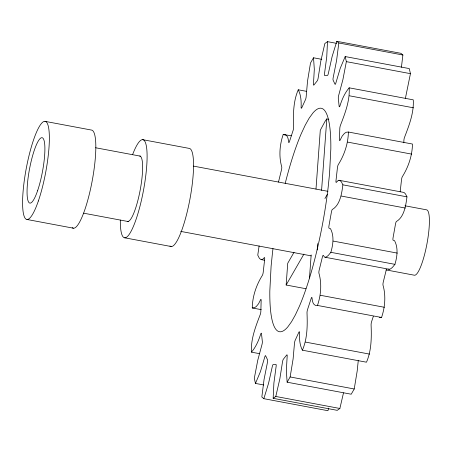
<?xml version="1.0" encoding="UTF-8"?>
<svg xmlns="http://www.w3.org/2000/svg" width="452" height="452" viewBox="0 0 452 452"><rect width="100%" height="100%" fill="white"/><g stroke="black" fill="none" stroke-linecap="round" stroke-linejoin="round"><path stroke-width="0.68" d="M373.335 316.338L371.674 321.423A2.61 0.52 -79.4 0 0 371.098 325.033C371.589 337.497 371.51 350.633 366.482 362.21L302.399 350.193C307.428 338.616 307.507 325.48 307.015 313.016A2.61 0.52 -79.4 0 1 307.592 309.4L311.117 298.602A2.61 0.52 -79.4 0 1 311.993 297.778C312.383 300.501 312.513 304.038 315.4 305.382L317.468 305.439C320.971 295.258 321.926 283.647 318.937 273.2A2.61 0.52 -79.4 0 1 319.231 269.878L322.332 257.222A2.61 0.52 -79.4 0 1 323.304 255.346L324.519 257.092L325.191 257.273L389.274 269.29L390.517 268.906L392.409 267.409L394.935 264.347C397.178 256.73 398.404 248.035 394.585 240.718L393.116 240.198A2.61 0.52 -79.4 0 1 393.104 237.492L395.472 224.22A2.61 0.52 -79.4 0 1 396.455 221.474C404.291 216.932 405.919 204.965 406.964 196.852L405.506 193.942L404.128 192.569L403.003 192.275L338.921 180.258L338.175 180.495L336.322 182.354A2.61 0.52 -79.4 0 1 336.005 180.529L337.407 167.941A2.61 0.52 -79.4 0 1 338.299 164.596C344.367 154.917 348.209 143.465 348.379 132.024L412.461 144.041C412.292 155.488 408.45 166.935 402.382 176.613A2.61 0.52 -79.4 0 0 401.489 179.958L400.161 191.851M379.488 317.4L381.55 317.462C385.053 307.275 386.008 295.664 383.019 285.223A2.61 0.52 -79.4 0 1 383.313 281.895L386.415 269.245M305.914 288.721L286.144 285.014L287.738 263.239L294.015 252.329M403.817 142.792L403.873 140.792A2.61 0.52 -79.4 0 1 404.591 137.176C409.145 125.277 414.06 112.723 413.258 99.841L349.176 87.824C344.729 93.027 341.978 99.406 339.955 105.887A2.61 0.52 -79.4 0 1 339.147 106.254L338.316 98.536A2.61 0.52 -79.4 0 1 338.785 94.999L342.887 79.699L346.356 61.641L345.187 56.562L409.269 68.58L410.439 73.659L405.354 98.559M343.492 392.878L339.876 408.478L337.237 410.343L273.155 398.325L273.895 383.087L276.07 366.832A2.61 0.52 -79.4 0 0 275.935 364.453L273.189 364.561A2.61 0.52 -79.4 0 0 272.194 366.984L268.561 383.29L263.844 398.687L327.926 410.704L328.751 408.15M336.446 43.335L327.491 41.657L326.751 56.895L324.581 73.151A2.61 0.52 -79.4 0 0 324.717 75.524L327.457 75.422A2.61 0.52 -79.4 0 0 328.451 72.998L332.084 56.686L336.802 41.296L400.884 53.313L402.89 55.003L401.421 67.252M358.295 360.272L357.199 370.934L354.227 388.974L351.215 394.217L287.133 382.2L286.325 370.719L287.161 356.391A2.61 0.52 -79.4 0 0 286.726 354.978L283.387 359.182A2.61 0.52 -79.4 0 0 282.443 362.318L279.833 378.883L275.793 396.46L273.155 398.325M261.222 309.637L252.267 307.959C252.436 296.512 256.278 285.065 262.352 275.387A2.61 0.52 -79.4 0 0 263.239 272.042L264.646 259.454A2.61 0.52 -79.4 0 0 264.33 257.623L262.471 259.488L260.601 259.431L259.228 258.058L257.764 255.148L259.109 245.916M309.473 278.042L311.168 254.939M315.993 189.043L320.298 130.199L325.152 121.221L326.802 118.938L328.847 119.322M317.208 249.939L317.671 243.639M321.575 190.348L326.802 118.938M336.802 41.296L338.808 42.985L336.593 60.489L333.293 77.077A2.61 0.52 -79.4 0 0 333.118 80.19L335 84.191A2.61 0.52 -79.4 0 0 335.943 82.722L340.249 68.263L345.187 56.562M325.191 257.273L326.434 256.889L328.327 255.391L330.853 252.323C333.096 244.707 334.322 236.017 330.502 228.695L329.033 228.181A2.61 0.52 -79.4 0 1 329.022 225.475L331.389 212.203A2.61 0.52 -79.4 0 1 332.373 209.457C340.209 204.914 341.836 192.947 342.882 184.834L341.424 181.924L340.045 180.551L338.921 180.258M287.133 382.2L290.144 376.957L293.111 358.916L294.444 343.723A2.61 0.52 -79.4 0 1 295.241 340.175L298.851 332.288A2.61 0.52 -79.4 0 1 299.535 332.599C299.32 338.554 299.569 344.803 302.399 350.193M278.477 182.088L281.415 170.105A2.61 0.52 -79.4 0 0 281.709 166.777C278.726 156.335 279.675 144.725 283.184 134.538L291.444 135.764M349.176 87.824C349.978 100.706 345.062 113.26 340.509 125.153A2.61 0.52 -79.4 0 0 339.791 128.775L339.492 139.448A2.61 0.52 -79.4 0 0 340.085 140.216L342.141 136.154L344.43 133.38L346.266 132.244L348.379 132.024M306.512 91.338L298.247 89.79C293.218 101.367 293.139 114.503 293.63 126.967A2.61 0.52 -79.4 0 1 293.054 130.577L289.529 141.38A2.61 0.52 -79.4 0 1 288.653 142.199C288.263 139.482 288.133 135.945 285.246 134.6M263.731 384.968L255.465 383.42L260.403 371.719L264.702 357.255A2.61 0.52 -79.4 0 1 265.646 355.792L267.527 359.792A2.61 0.52 -79.4 0 1 267.352 362.899L264.053 379.488L261.838 396.997L263.844 398.687M321.784 59.336L313.513 57.783L310.501 63.026L307.535 81.066L306.202 96.259A2.61 0.52 -79.4 0 1 305.405 99.807L301.795 107.695A2.61 0.52 -79.4 0 1 301.111 107.384C301.326 101.429 301.077 95.18 298.247 89.79M324.931 198.564L327.372 194.32M286.144 285.014L303.925 254.092M259.742 353.707L251.476 352.159C255.922 346.95 258.668 340.571 260.691 334.096A2.61 0.52 -79.4 0 1 261.499 333.729L262.329 341.441A2.61 0.52 -79.4 0 1 261.866 344.978L257.759 360.284L254.29 378.341L255.465 383.42M327.491 41.657L324.852 43.522L320.813 61.099L318.202 77.665A2.61 0.52 -79.4 0 1 317.264 80.801L313.92 85.004A2.61 0.52 -79.4 0 1 313.49 83.592L314.321 69.263L313.513 57.783M252.267 307.959L254.38 307.739L256.216 306.597L258.504 303.823L260.567 299.766A2.61 0.52 -79.4 0 1 261.154 300.529L260.855 311.208A2.61 0.52 -79.4 0 1 260.137 314.824C255.583 326.723 250.668 339.277 251.476 352.159M338.808 42.985L402.89 55.003M346.356 61.641L410.439 73.659M349.402 95.796L413.484 107.813M347.644 142.109L411.727 154.126M283.184 134.538L285.252 134.928M44.991 121.345L91.451 130.057A49.895 9.91 -79.4 0 1 91.745 183.224A49.895 9.91 -79.4 0 1 72.213 227.655M142.719 139.674L189.179 148.392A49.895 9.91 -79.4 0 1 189.473 201.552A49.895 9.91 -79.4 0 1 169.941 245.984M342.882 184.834L406.964 196.852M95.598 147.753L140.691 156.211M193.411 166.099L327.982 191.343M404.981 205.784L426.485 209.818A33.262 6.605 -79.4 0 1 427.089 243.119A33.262 6.605 -79.4 0 1 414.473 275.234L386.031 269.9M341.249 196.044L405.331 208.061M333.22 241.085L397.302 253.103M330.853 252.323L394.935 264.347M83.586 213.174L128.673 221.633M180.704 231.39L311.112 255.849M261.725 259.725L264.482 260.239M26.973 219.474L73.433 228.192M124.695 237.803L171.155 246.521M320.338 295.275L384.42 307.292M317.468 305.439L381.55 317.462M305.495 342.091L369.578 354.108M290.144 376.957L354.227 388.974M275.793 396.46L339.876 408.478M388.601 269.109L389.274 269.29M272.985 248.583A113.678 22.577 -79.4 0 0 272.499 252.6L271.098 266.279L269.816 291.043A113.678 22.577 -79.4 0 0 287.777 326.937L291.517 321.762L295.41 314.852L299.382 306.315A113.678 22.577 -79.4 0 0 328.152 187.382L329.548 173.704L330.83 148.94A113.678 22.577 -79.4 0 0 312.869 113.045L309.128 118.215L305.241 125.131L301.264 133.668A113.678 22.577 -79.4 0 0 285.218 183.376M139.713 156.03A33.262 6.605 -79.4 0 1 140.318 189.337A33.262 6.605 -79.4 0 1 127.701 221.452M132.634 154.544A49.895 9.91 -79.4 0 1 147.092 154.787A49.895 9.91 -79.4 0 1 133.826 225.367A49.895 9.91 -79.4 0 1 120.317 220.067M37.567 190.795A33.262 6.605 -79.4 0 0 42.799 138.058A33.262 6.605 -79.4 0 0 27.578 182.376A33.262 6.605 -79.4 0 0 37.567 190.795M38.364 200.987A49.895 9.91 -79.4 0 0 46.211 121.882A49.895 9.91 -79.4 0 0 23.374 188.36A49.895 9.91 -79.4 0 0 38.364 200.987"/></g></svg>
